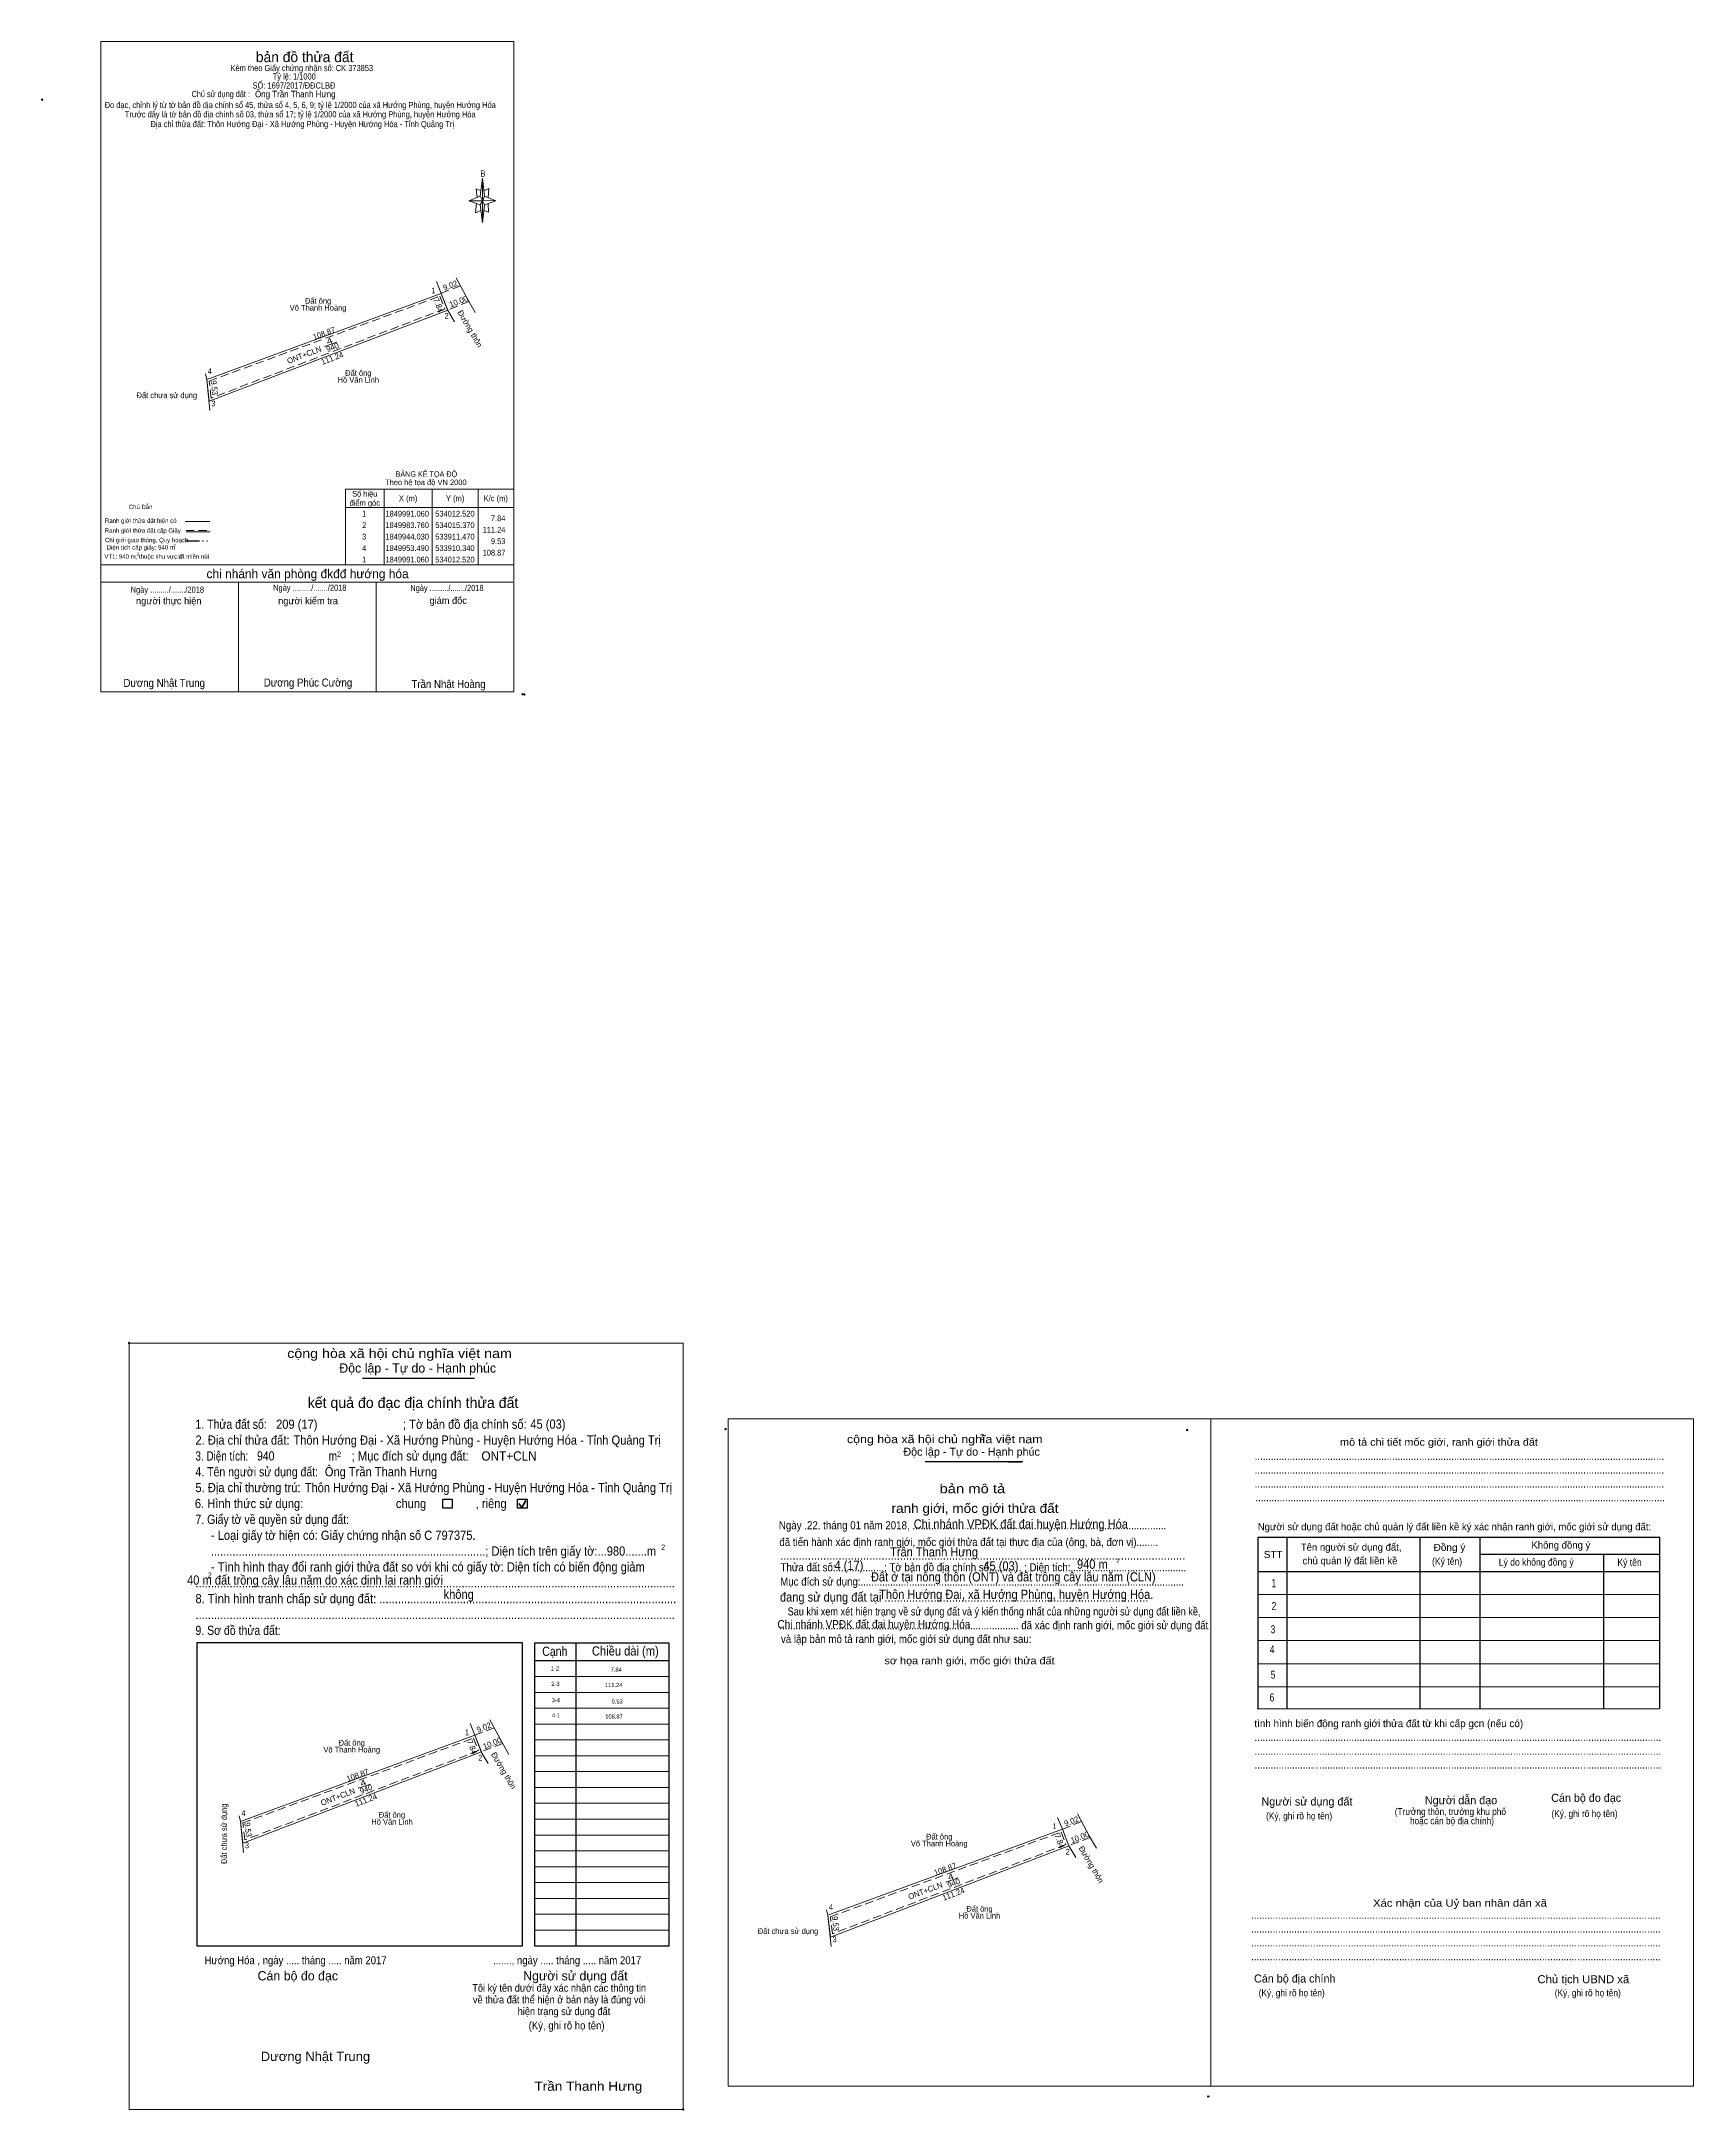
# Model space of a CAD drawing. Header units: metres. Extents: x 532982 to 534558, y 1849199 to 1850105.
# Drawn here: x 533838 to 534558, y 1849199 to 1850101 of the extents above; entities that cross this region are included whole.
import ezdxf
from ezdxf.enums import TextEntityAlignment as Align

# ---------------------------------------------------------------- set-up
doc = ezdxf.new("R2010")
doc.units = ezdxf.units.M
doc.header["$LTSCALE"] = 1.2
doc.header["$PDMODE"] = 32
doc.header["$PDSIZE"] = 0.6
for name, pattern in [('DASH_DOUBLE_DOT', [9.2, 5, -1.2, 0.3, -1.2, 0.3, -1.2]), ('DOTTED', [1.5, 0.3, -1.2]), ('MEDIUM_DASHED', [4.5, 3, -1.5])]:
    doc.linetypes.add(name, pattern=pattern)
for name, color, linetype, lineweight in [('1', 7, 'DOTTED', 13), ('10', 7, 'Continuous', 13), ('15', 7, 'Continuous', 13), ('23', 7, 'Continuous', 13), ('5', 7, 'Continuous', 13), ('61', 7, 'Continuous', 13), ('63', 7, 'Continuous', 25), ('7', 7, 'Continuous', 13)]:
    doc.layers.add(name, color=color, linetype=linetype, lineweight=lineweight)
for name, color, linetype in [('25', 7, 'Continuous'), ('30', 7, 'Continuous'), ('34', 7, 'Continuous'), ('6', 7, 'Continuous')]:
    doc.layers.add(name, color=color, linetype=linetype)

msp = doc.modelspace()

# ---------------------------------------------------------------- linework, layer by layer
at = {"layer": '1', "linetype": 'Continuous'}
for points in [[(534012.52, 1849991.06), (534015.37, 1849983.76), (533911.47, 1849944.03), (533910.34, 1849953.49)], [(534027.19, 1849362.5), (534030.04, 1849355.2), (533926.14, 1849315.47), (533925.01, 1849324.93)], [(534283.27, 1849321.55), (534286.12, 1849314.25), (534182.22, 1849274.52), (534181.09, 1849283.98)]]:
    msp.add_lwpolyline(points, close=True, dxfattribs=at)
at = {"layer": '10'}
for p, q in [((534010.42, 1849996.16), (534012.52, 1849991.06)), ((534015.34, 1849983.81), (534012.52, 1849991.06)), ((534015.34, 1849983.81), (534018.33, 1849978.68)), ((534024.42, 1849987.84), (534027.41, 1849982.71)), ((533909.78, 1849955.95), (533910.34, 1849953.49)), ((533911.76, 1849939.96), (533910.34, 1849953.49)), ((534025.09, 1849367.6), (534027.19, 1849362.5)), ((534030.01, 1849355.25), (534027.19, 1849362.5)), ((534039.09, 1849359.28), (534042.08, 1849354.15)), ((534030.01, 1849355.25), (534033, 1849350.12)), ((533924.45, 1849327.39), (533925.01, 1849324.93)), ((533926.43, 1849311.4), (533925.01, 1849324.93)), ((534281.17, 1849326.65), (534283.27, 1849321.55)), ((534286.09, 1849314.3), (534283.27, 1849321.55)), ((534286.09, 1849314.3), (534289.08, 1849309.17)), ((534295.17, 1849318.33), (534298.16, 1849313.2)), ((534180.53, 1849286.44), (534181.09, 1849283.98)), ((534182.51, 1849270.45), (534181.09, 1849283.98))]:
    msp.add_line(p, q, dxfattribs=at)
at = {"layer": '15'}
for p, q in [((534012.52, 1849991.06), (533910.34, 1849953.49)), ((534015.37, 1849983.76), (533911.47, 1849944.03)), ((534027.19, 1849362.5), (533925.01, 1849324.93)), ((534030.04, 1849355.2), (533926.14, 1849315.47)), ((534283.27, 1849321.55), (534181.09, 1849283.98)), ((534286.12, 1849314.25), (534182.22, 1849274.52))]:
    msp.add_line(p, q, dxfattribs=at)
at = {"layer": '15', "linetype": 'MEDIUM_DASHED'}
for points in [[(534011.94, 1849989.78), (534014.07, 1849984.33), (533912.31, 1849945.42), (533911.43, 1849952.82)], [(534026.61, 1849361.22), (534028.74, 1849355.77), (533926.98, 1849316.86), (533926.1, 1849324.26)], [(534282.69, 1849320.27), (534284.82, 1849314.82), (534183.06, 1849275.91), (534182.18, 1849283.31)]]:
    msp.add_lwpolyline(points, close=True, dxfattribs=at)
at = {"layer": '23'}
for p, q in [((534010.42, 1849996.16), (534012.52, 1849991.06)), ((534010.42, 1849996.16), (534012.52, 1849991.06)), ((534015.34, 1849983.81), (534012.52, 1849991.06)), ((534015.34, 1849983.81), (534012.52, 1849991.06)), ((534015.34, 1849983.81), (534018.33, 1849978.68)), ((534015.34, 1849983.81), (534018.33, 1849978.68)), ((534025.09, 1849367.6), (534027.19, 1849362.5)), ((534025.09, 1849367.6), (534027.19, 1849362.5)), ((534030.01, 1849355.25), (534027.19, 1849362.5)), ((534030.01, 1849355.25), (534027.19, 1849362.5)), ((534030.01, 1849355.25), (534033, 1849350.12)), ((534030.01, 1849355.25), (534033, 1849350.12)), ((534281.17, 1849326.65), (534283.27, 1849321.55)), ((534281.17, 1849326.65), (534283.27, 1849321.55)), ((534286.09, 1849314.3), (534283.27, 1849321.55)), ((534286.09, 1849314.3), (534283.27, 1849321.55)), ((534286.09, 1849314.3), (534289.08, 1849309.17)), ((534286.09, 1849314.3), (534289.08, 1849309.17))]:
    msp.add_line(p, q, dxfattribs=at)
for points in [[(534024.69, 1849987.34), (534024.42, 1849987.84), (534019.08, 1849997.76)], [(534024.69, 1849987.34), (534024.42, 1849987.84), (534019.08, 1849997.76)], [(534039.36, 1849358.78), (534039.09, 1849359.28), (534033.75, 1849369.2)], [(534039.36, 1849358.78), (534039.09, 1849359.28), (534033.75, 1849369.2)], [(534295.44, 1849317.83), (534295.17, 1849318.33), (534289.83, 1849328.25)], [(534295.44, 1849317.83), (534295.17, 1849318.33), (534289.83, 1849328.25)]]:
    msp.add_lwpolyline(points, dxfattribs=at)
at = {"layer": '5'}
for p, q in [((534029.54, 1850033.4), (534030.54, 1850041.2)), ((534029.54, 1850029.6), (534024.54, 1850031.4)), ((534031.34, 1850029.6), (534030.54, 1850021.8)), ((534033.14, 1850026.4), (534031.14, 1850027.2)), ((534031.34, 1850033.4), (534036.34, 1850031.4)), ((534032.94, 1850030.2), (534033.14, 1850026.4)), ((533900.92, 1849891.56), (533911.68, 1849891.56)), ((533901.32, 1849887.08), (533911.84, 1849887.08)), ((533864.22, 1849872.7), (534044.22, 1849872.7)), ((533864.22, 1849865.1), (534043.82, 1849865.1)), ((533864.22, 1849865.1), (534043.82, 1849865.1)), ((533864.22, 1849865.1), (534043.82, 1849865.1)), ((533924.22, 1849817.3), (533924.22, 1849865.1)), ((533984.22, 1849817.3), (533984.22, 1849865.1)), ((534044.22, 1849817.3), (533864.22, 1849817.3))]:
    msp.add_line(p, q, dxfattribs=at)
at = {"layer": '5', "linetype": 'DASH_DOUBLE_DOT', "lineweight": 25}
msp.add_line((533901.12, 1849883.12), (533911.58, 1849883.12), dxfattribs=at)
at = {"layer": '5', "linetype": 'MEDIUM_DASHED'}
msp.add_line((533901.32, 1849887.72), (533912.2, 1849887.72), dxfattribs=at)
at = {"layer": '5'}
for points in [[(533864.22, 1850100.9), (534044.22, 1850100.9), (534044.22, 1849817.3), (533864.22, 1849817.3)], [(534030.54, 1850041.2), (534031.34, 1850033.4), (534030.54, 1850031.4)], [(534030.54, 1850031.4), (534024.54, 1850031.4), (534029.54, 1850033.4), (534031.34, 1850029.6), (534036.34, 1850031.4), (534030.54, 1850031.6)], [(534030.54, 1850031.4), (534030.54, 1850021.8), (534029.54, 1850029.6)]]:
    msp.add_lwpolyline(points, close=True, dxfattribs=at)
for points in [[(534029.94, 1850035.8), (534027.74, 1850036.6), (534028.14, 1850032.8)], [(534031.14, 1850035.8), (534033.34, 1850036.8), (534032.94, 1850032.8)], [(534030.54, 1850031.4), (534029.54, 1850033.4), (534024.54, 1850031.4)], [(534027.94, 1850030.2), (534027.54, 1850026.2), (534029.74, 1850027.2)], [(534030.54, 1850031.4), (534031.34, 1850029.6), (534036.34, 1850031.4)]]:
    msp.add_lwpolyline(points, dxfattribs=at)
for p in [(533838.58, 1850075.5), (534048.02, 1849816.3), (534048.82, 1849816.18)]:
    msp.add_point(p, dxfattribs=at)
at = {"layer": '61'}
for p, q in [((534010.42, 1849996.16), (534012.52, 1849991.06)), ((534025.09, 1849367.6), (534027.19, 1849362.5)), ((534281.17, 1849326.65), (534283.27, 1849321.55))]:
    msp.add_line(p, q, dxfattribs=at)
at = {"layer": '63', "linetype": 'MEDIUM_DASHED', "lineweight": 13}
for p, q in [((534020.92, 1849994.34), (534012.52, 1849991.06)), ((534024.66, 1849987.44), (534015.34, 1849983.81)), ((534035.59, 1849365.78), (534027.19, 1849362.5)), ((534039.33, 1849358.88), (534030.01, 1849355.25)), ((534291.67, 1849324.83), (534283.27, 1849321.55)), ((534295.41, 1849317.93), (534286.09, 1849314.3))]:
    msp.add_line(p, q, dxfattribs=at)
at = {"layer": '63', "lineweight": 13}
for p, q in [((533961.72, 1849967.93), (533967.12, 1849969.77)), ((533987.62, 1849905.7), (533987.62, 1849872.7)), ((534008.62, 1849905.7), (534008.62, 1849872.7)), ((534028.62, 1849905.7), (534028.62, 1849872.7)), ((533970.82, 1849897.7), (534044.22, 1849897.7)), ((534259.74, 1849481.56), (534265.57, 1849481.56)), ((533976.39, 1849339.37), (533981.79, 1849341.21)), ((534232.47, 1849298.42), (534237.87, 1849300.26))]:
    msp.add_line(p, q, dxfattribs=at)
msp.add_lwpolyline([(533970.82, 1849905.7), (534044.22, 1849905.7), (534044.22, 1849872.7), (533970.82, 1849872.7)], close=True, dxfattribs=at)
at = {"layer": '7', "lineweight": 25}
for p, q in [((533978.23, 1849518.15), (534027.08, 1849518.15)), ((534223.51, 1849481.82), (534266.06, 1849481.82)), ((534381.05, 1849448.66), (534381.05, 1849373.95)), ((534439.08, 1849448.36), (534439.08, 1849373.95)), ((534465.27, 1849448.36), (534465.27, 1849373.95)), ((534465.27, 1849441.44), (534543.74, 1849441.44)), ((534519.15, 1849441.44), (534519.15, 1849373.95)), ((534368.45, 1849433.81), (534543.74, 1849433.81)), ((534053.34, 1849395), (534111.75, 1849395)), ((534071.2, 1849402.72), (534071.2, 1849270.59))]:
    msp.add_line(p, q, dxfattribs=at)
at = {"layer": '7', "lineweight": 35}
for p, q in [((534046.36, 1849463.55), (534047.73, 1849461.76)), ((534047.73, 1849461.76), (534049.41, 1849464.76))]:
    msp.add_line(p, q, dxfattribs=at)
at = {"layer": '7'}
for p, q in [((534368.45, 1849423.78), (534543.74, 1849423.78)), ((534368.45, 1849413.75), (534543.74, 1849413.75)), ((534368.45, 1849403.71), (534543.74, 1849403.71)), ((534053.34, 1849388.09), (534111.75, 1849388.09)), ((534368.45, 1849393.68), (534543.74, 1849393.68)), ((534053.34, 1849381.18), (534111.75, 1849381.18)), ((534368.45, 1849383.65), (534543.74, 1849383.65)), ((534053.34, 1849374.27), (534111.75, 1849374.27)), ((534053.34, 1849367.36), (534111.75, 1849367.36)), ((534368.14, 1849373.95), (534543.43, 1849373.95)), ((534053.34, 1849360.44), (534111.75, 1849360.44)), ((534053.34, 1849353.53), (534111.75, 1849353.53)), ((534053.34, 1849346.62), (534111.75, 1849346.62)), ((534053.34, 1849339.71), (534111.75, 1849339.71)), ((534053.34, 1849332.8), (534111.75, 1849332.8)), ((534053.34, 1849325.88), (534111.75, 1849325.88)), ((534053.34, 1849318.97), (534111.75, 1849318.97)), ((534053.34, 1849312.06), (534111.75, 1849312.06)), ((534053.34, 1849305.15), (534111.75, 1849305.15)), ((534053.34, 1849298.24), (534111.75, 1849298.24)), ((534053.34, 1849291.32), (534111.75, 1849291.32)), ((534053.34, 1849284.41), (534111.75, 1849284.41)), ((534053.34, 1849277.5), (534111.75, 1849277.5))]:
    msp.add_line(p, q, dxfattribs=at)
for points in [[(533876.5, 1849533.47), (534118.04, 1849533.47), (534118.04, 1849199.39), (533876.5, 1849199.39)], [(534137.64, 1849500.45), (534348.02, 1849500.45), (534348.02, 1849209.48), (534137.64, 1849209.48)], [(534348.02, 1849500.45), (534558.4, 1849500.45), (534558.4, 1849209.48), (534348.02, 1849209.48)], [(534348.02, 1849500.45), (534558.39, 1849500.45), (534558.39, 1849209.48), (534348.02, 1849209.48)]]:
    msp.add_lwpolyline(points, close=True, dxfattribs=at)
at = {"layer": '7', "lineweight": 25}
for points in [[(534013.18, 1849465.33), (534017.33, 1849465.33), (534017.33, 1849461.47), (534013.18, 1849461.47)], [(534045.82, 1849465.33), (534049.97, 1849465.33), (534049.97, 1849461.47), (534045.82, 1849461.47)], [(533906.12, 1849402.95), (534047.81, 1849402.95), (534047.81, 1849270.59), (533906.12, 1849270.59)], [(534053.34, 1849402.72), (534111.75, 1849402.72), (534111.75, 1849270.59), (534053.34, 1849270.59)]]:
    msp.add_lwpolyline(points, close=True, dxfattribs=at)
msp.add_lwpolyline([(534543.74, 1849373.95), (534543.74, 1849448.66), (534368.45, 1849448.66), (534368.45, 1849373.95)], dxfattribs=at)
at = {"layer": '7'}
for p in [(533876.5, 1849533.47), (534136.51, 1849495.96), (534337.63, 1849495.54), (534346.89, 1849204.99), (534118.04, 1849199.39)]:
    msp.add_point(p, dxfattribs=at)

# ---------------------------------------------------------------- texts
at = {"layer": '1'}
for s, height, width, p in [('Hướng Hóa , ngày ..... tháng ..... năm 2017', 3.45, 0.9, (533909.38, 1849262.66)), ('Dương Nhật Trung', 4.02, 1.05, (533933.9, 1849220.48)), ('Trần Thanh Hưng', 4.02, 1.1, (534053.16, 1849207.48))]:
    msp.add_text(s, height=height, dxfattribs=dict(at, width=width)).set_placement(p)
at = {"layer": '25', "width": 0.9}
for s, height, p in [('Chi nhánh VPĐK đất đai huyện Hướng Hóa', 4, (534218.48, 1849452.57)), ('Đất ở tại nông thôn (ONT) và đất trồng cây lâu năm (CLN)', 4, (534199.84, 1849429.53)), ('Chi nhánh VPĐK đất đai huyện Hướng Hóa', 3.6, (534159.12, 1849409.09))]:
    msp.add_text(s, height=height, dxfattribs=at).set_placement(p)
at = {"layer": '30'}
for s, height, width, p in [('1-2', 1.843, 0.85, (534063.91, 1849390.68)), ('2-3', 1.843, 0.85, (534064.14, 1849384)), ('7.84', 1.84, 0.85, (534091.25, 1849390.14)), ('3-4', 1.843, 0.85, (534064.32, 1849376.86)), ('111.24', 1.84, 0.85, (534091.52, 1849383.46)), ('9.53', 1.84, 0.85, (534091.67, 1849376.3)), ('4-1', 1.84, 0.8, (534064.33, 1849370.26)), ('108.87', 1.84, 0.85, (534091.68, 1849369.72))]:
    msp.add_text(s, height=height, dxfattribs=dict(at, width=width)).set_placement(p, align=Align.RIGHT)
at = {"layer": '34', "width": 0.9}
msp.add_text('Ông Trần Thanh Hưng', height=2.88, dxfattribs=at).set_placement((533931.4, 1850076.48))
at = {"layer": '5'}
for s, height, width, p in [('Kèm theo Giấy chứng nhận số: CK 373853', 2.7, 0.9, (533951.785, 1850087.94)), ('SỐ: 1697/2017/ĐĐCLBĐ', 2.7, 0.9, (533948.36, 1850080.34)), ('Tỷ lệ: 1/1000', 2.7, 0.9, (533948.48, 1850084.26)), ('Đo đạc, chỉnh lý từ tờ bản đồ địa chính số 45, thửa số 4, 5, 6, 9; tỷ lệ 1/2000 của xã Hướng Phùng, huyện Hướng Hóa', 2.7, 0.9, (533951.095, 1850071.84)), ('Chủ sử dụng đất :', 2.7, 0.85, (533916.46, 1850076.6)), ('Trước đây là tờ bản đồ địa chính số 03, thửa số 17; tỷ lệ 1/2000 của xã Hướng Phùng, huyện Hướng Hóa', 2.7, 0.9, (533951.095, 1850067.77)), ('Địa chỉ thửa đất: Thôn Hướng Đại - Xã Hướng Phùng - Huyện Hướng Hóa - Tỉnh Quảng Trị', 2.7, 0.9, (533951.99, 1850063.51)), ('B', 2.755, 0.8, (534030.745, 1850041.92)), ('Ranh giới thửa đất hiện có ', 1.92, 0.9, (533881.96, 1849891)), ('Chú Dẫn', 1.92, 0.85, (533881.53, 1849897)), ('Ranh giới thửa đất cấp Giấy', 1.92, 0.9, (533882.49, 1849886.68)), ('Chỉ giới giao thông, Quy hoạch', 1.92, 0.9, (533884.175, 1849882.56)), ('Diện tích cấp giấy: 940 m', 1.92, 0.9, (533881.6, 1849879.36)), (' VT1: 940 m, thuộc khu vực 3', 1.92, 0.9, (533882.3, 1849875.38)), (', xã miền núi', 1.92, 0.9, (533903.88, 1849875.39)), ('Ngày ........./......./2018', 2.7, 0.9, (533955.265, 1849861.38)), ('Ngày ........./......./2018', 2.7, 0.9, (534015.045, 1849861.28)), ('Ngày ........./......./2018', 2.7, 0.9, (533893.175, 1849860.52)), ('Dương Nhật Trung', 3.5, 0.9, (533891.81, 1849819.5)), ('Dương Phúc Cường', 3.5, 0.9, (533954.475, 1849819.64)), ('Trần Nhật Hoàng', 3.5, 0.9, (534015.72, 1849819))]:
    msp.add_text(s, height=height, dxfattribs=dict(at, width=width)).set_placement(p, align=Align.CENTER)
for s, height, p in [('bản đồ thửa đất', 4.5, (533953.02, 1850091.86)), ('chi nhánh văn phòng đkđđ hướng hóa', 3.888, (533954.295, 1849866.88)), ('người thực hiện', 3, (533893.785, 1849855.52)), ('người kiểm tra', 3, (533954.495, 1849855.54)), ('giám đốc', 3, (534015.59, 1849855.68))]:
    msp.add_text(s, height=height, dxfattribs=at).set_placement(p, align=Align.CENTER)
at = {"layer": '6'}
for s, width, p in [('Theo hệ tọa độ VN 2000', 0.85, (534005.845, 1849907.49)), ('BẢNG KÊ TỌA ĐỘ', 0.9, (534006.08, 1849911.09))]:
    msp.add_text(s, height=2.4, dxfattribs=dict(at, width=width)).set_placement(p, align=Align.CENTER)
for s, height, width, p in [('ONT+CLN', 4.04, 0.95, (534030.06, 1849482.2)), ('Ông Trần Thanh Hưng', 4.02, 0.9, (533961.82, 1849475.34)), ('Trần Thanh Hưng', 4, 0.9, (534208.2, 1849440.41))]:
    msp.add_text(s, height=height, dxfattribs=dict(at, width=width)).set_placement(p)
at = {"layer": '63'}
for s, width, p in [(' 1', 0.75, (534009.97, 1849991.06)), (' 2', 0.85, (534015.78, 1849979.98)), (' 4', 0.85, (533912.58, 1849955.84)), (' 3', 0.8, (533914.12, 1849941.78)), ('7.84', 0.85, (534040.52, 1849891.75)), ('111.24', 0.85, (534040.52, 1849886.75)), ('9.53', 0.85, (534040.52, 1849881.75)), ('108.87', 0.85, (534040.52, 1849876.75)), (' 2', 0.85, (534249.17, 1849491.35)), (' 1', 0.75, (534024.64, 1849362.5)), (' 2', 0.85, (534030.45, 1849351.42)), (' 4', 0.85, (533927.25, 1849327.28)), (' 1', 0.75, (534280.72, 1849321.55)), (' 3', 0.8, (533928.79, 1849313.22)), (' 2', 0.85, (534286.53, 1849310.47)), (' 4', 0.85, (534183.33, 1849286.33)), (' 3', 0.8, (534184.87, 1849272.27))]:
    msp.add_text(s, height=2.5, dxfattribs=dict(at, width=width)).set_placement(p, align=Align.RIGHT)
for s, rotation, p in [('9.02', 21.329, (534016.925, 1849993.321)), ('10.00', 21.28, (534020.566, 1849986.374)), ('7.84', 291.326, (534010.151, 1849985.435)), ('Đường thôn', 300.236, (534024.025, 1849975.024)), ('ONT+CLN', 20.926, (533953.249, 1849963.048)), ('940', 20.926, (533965.594, 1849966.42)), ('9.02', 21.329, (534031.59, 1849364.759)), ('7.84', 291.326, (534024.821, 1849356.875)), ('10.00', 21.28, (534035.236, 1849357.814)), ('Đường thôn', 300.236, (534038.695, 1849346.464)), ('940', 20.926, (533980.259, 1849337.858)), ('ONT+CLN', 20.926, (533967.919, 1849334.488)), ('9.02', 21.329, (534287.67, 1849323.809)), ('7.84', 291.326, (534280.901, 1849315.925)), ('10.00', 21.28, (534291.316, 1849316.864)), ('Đường thôn', 300.236, (534294.775, 1849305.514)), ('ONT+CLN', 20.926, (534223.999, 1849293.538)), ('940', 20.926, (534236.339, 1849296.908))]:
    msp.add_text(s, height=2.5, rotation=rotation, dxfattribs=at).set_placement(p, align=Align.CENTER)
for s, height, width, p in [('Võ Thanh Hoàng', 2.5, 0.9, (533958.87, 1849983.52)), ('Đất ông', 2.5, 0.9, (533958.87, 1849986.52)), ('Hồ Văn Linh', 2.5, 0.95, (533976.415, 1849952.08)), ('Đất ông', 2.5, 0.9, (533976.41, 1849955.08)), ('Đất chưa sử dụng', 2.5, 0.9, (533892.955, 1849945.37)), ('điểm góc', 2.5, 0.9, (533979.22, 1849898.45)), ('Số hiệu', 2.5, 0.85, (533979.22, 1849902.45)), ('X (m)', 2.5, 0.95, (533998.12, 1849900.45)), ('Y (m)', 2.5, 0.95, (534018.615, 1849900.45)), ('K/c (m)', 2.5, 0.95, (534036.32, 1849900.45)), (' 2', 2.5, 0.85, (533978.52, 1849888.75)), (' 1', 2.5, 0.75, (533978.515, 1849893.75)), ('1849991.060', 2.5, 0.85, (533997.72, 1849893.75)), ('1849983.760', 2.5, 0.85, (533997.72, 1849888.75)), ('534012.520', 2.5, 0.85, (534018.525, 1849893.75)), ('534015.370', 2.5, 0.85, (534018.525, 1849888.75)), ('2', 1.25, 0.8, (533896.32, 1849880.54)), (' 3', 2.5, 0.8, (533978.52, 1849883.75)), ('1849944.030', 2.5, 0.85, (533997.72, 1849883.75)), ('533911.470', 2.5, 0.85, (534018.525, 1849883.75)), ('2', 1.25, 0.8, (533880.39, 1849876.74)), (' 4', 2.5, 0.85, (533978.515, 1849878.75)), (' 1', 2.5, 0.75, (533978.515, 1849873.75)), ('1849953.490', 2.5, 0.85, (533997.72, 1849878.75)), ('1849991.060', 2.5, 0.85, (533997.72, 1849873.75)), ('533910.340', 2.5, 0.85, (534018.525, 1849878.75)), ('534012.520', 2.5, 0.85, (534018.525, 1849873.75)), ('Đất ông', 2.5, 0.9, (533973.54, 1849357.96)), ('Võ Thanh Hoàng', 2.5, 0.9, (533973.54, 1849354.96)), ('Hồ Văn Linh', 2.5, 0.95, (533991.085, 1849323.52)), ('Đất ông', 2.5, 0.9, (533991.08, 1849326.52)), ('Võ Thanh Hoàng', 2.5, 0.9, (534229.62, 1849314.01)), ('Đất ông', 2.5, 0.9, (534229.62, 1849317.01)), ('Đất ông', 2.5, 0.9, (534247.16, 1849285.57)), ('Đất chưa sử dụng', 2.5, 0.9, (534163.705, 1849275.86)), ('Hồ Văn Linh', 2.5, 0.95, (534247.165, 1849282.57))]:
    msp.add_text(s, height=height, dxfattribs=dict(at, width=width)).set_placement(p, align=Align.CENTER)
for s, rotation, width, p in [('108.87', 20.188, 0.95, (533961.869, 1849972.44)), ('4', 20.926, 1.35, (533964.269, 1849969.167)), ('111.24', 20.926, 0.95, (533965.489, 1849961.618)), ('9.53', 276.812, 0.9, (533912.444, 1849949.743)), ('108.87', 20.188, 0.95, (533976.539, 1849343.88)), ('4', 20.926, 1.35, (533978.934, 1849340.605)), ('Đất chưa sử dụng', 90, 0.9, (533919.11, 1849319.505)), ('111.24', 20.926, 0.95, (533980.159, 1849333.058)), ('9.53', 276.812, 0.9, (533927.114, 1849321.183)), ('108.87', 20.188, 0.95, (534232.619, 1849302.93)), ('111.24', 20.926, 0.95, (534236.239, 1849292.108)), ('4', 20.926, 1.35, (534235.014, 1849299.655)), ('9.53', 276.812, 0.9, (534183.194, 1849280.233))]:
    msp.add_text(s, height=2.5, rotation=rotation, dxfattribs=dict(at, width=width)).set_placement(p, align=Align.CENTER)
at = {"layer": '7'}
for s, height, width, p in [('cộng hòa xã hội chủ nghĩa việt nam', 4.032, 1.15, (533945.42, 1849526.94)), ('2. Địa chỉ thửa đất:', 4.032, 0.9, (533905.42, 1849489.14)), ('1. Thửa đất số:', 4.032, 0.85, (533905.42, 1849496.06)), ('209 (17)', 4.02, 0.9, (533940.58, 1849496.06)), ('; Tờ bản đồ địa chính số:', 4.032, 0.9, (533995.88, 1849496.06)), ('45 (03)', 4.02, 0.9, (534051.38, 1849496.12)), ('cộng hòa xã hội chủ nghĩa việt nam', 3.511, 1.15, (534189.4, 1849489.81)), ('3. Diện tích:', 4.032, 0.8, (533905.42, 1849482.22)), ('940', 4.02, 0.85, (533932.26, 1849482.26)), ('Thôn Hướng Đại - Xã Hướng Phùng - Huyện Hướng Hóa - Tỉnh Quảng Trị', 4.02, 0.9, (533948.14, 1849489.14)), ('m', 4.032, 0.8, (533963.54, 1849482.22)), ('2', 2.304, 0.8, (533967.18, 1849483.84)), ('; Mục đích sử dụng đất:', 4.032, 0.9, (533973.54, 1849482.22)), ('4. Tên người sử dụng đất:', 4.032, 0.85, (533905.42, 1849475.32)), ('........................................................................................................................................................', 3.511, 0.9, (534367.08, 1849482.49)), ('........................................................................................................................................................', 3.511, 0.9, (534367.08, 1849476.49)), ('5. Địa chỉ thường trú:', 4.032, 0.9, (533905.42, 1849468.42)), ('Thôn Hướng Đại - Xã Hướng Phùng - Huyện Hướng Hóa - Tỉnh Quảng Trị', 4.02, 0.9, (533953.02, 1849468.42)), ('........................................................................................................................................................', 3.511, 0.9, (534367.08, 1849470.45)), ('6. Hình thức sử dụng:', 4.032, 0.9, (533905.18, 1849461.5)), ('7. Giấy tờ về quyền sử dụng đất:', 4.032, 0.85, (533905.42, 1849454.58)), ('chung                , riêng', 4.032, 0.9, (533992.78, 1849461.5)), ('........................................................................................................................................................', 3.511, 0.9, (534367.4, 1849464.47)), ('     - Loại giấy tờ hiện có: Giấy chứng nhận số C 797375.', 4.03, 0.9, (533905.42, 1849447.66)), ('Ngày .22. tháng 01 năm 2018, ..............................................................................................', 3.52, 0.9, (534159.72, 1849452.25)), (' đã tiến hành xác định ranh giới, mốc giới thửa đất tại thực địa của (ông, bà, đơn vị)........', 3.512, 0.9, (534158.76, 1849444.97)), ('     .........................................................................................; Diện tích trên giấy tờ:...980.......m', 4.02, 0.9, (533905.42, 1849440.76)), ('2', 2.304, 0.8, (534108.42, 1849443.3)), ('....................................................................................................................................', 4, 0.9, (534160.28, 1849438.97)), ('STT', 3.11, 1.05, (534371.04, 1849439.73)), ('(Ký tên)', 3.11, 0.9, (534444.4, 1849436.73)), ('Đồng ý', 3.11, 1.05, (534445.08, 1849442.81)), ('Lý do không đồng ý', 3.11, 0.9, (534473.48, 1849436.41)), ('Ký tên', 3.11, 0.9, (534525.16, 1849436.29)), ('40 m đất trồng cây lâu năm do xác dịnh lại ranh giới', 4.03, 0.9, (533901.74, 1849428.12)), ('2', 2.304, 0.8, (533910.83, 1849431.22)), ('     - Tình hình thay đổi ranh giới thửa đất so với khi có giấy tờ: Diện tích có biến động giảm', 4.03, 0.9, (533905.42, 1849433.86)), ('Thửa đất số:..................; Tờ bản đồ địa chính số:........... ; Diện tích:...........................................', 3.512, 0.9, (534160.44, 1849433.97)), ('Mục đích sử dụng:........................................................................................................................', 3.512, 0.9, (534160.28, 1849427.73)), ('4 (17)', 4, 0.9, (534183.96, 1849434.55)), ('45 (03)', 4, 0.9, (534248.86, 1849434.33)), ('940 m', 4, 0.9, (534289.64, 1849435.05)), ('2', 1.6, 0.8, (534306.82, 1849437.79)), ('8. Tình hình tranh chấp sử dụng đất: ................................................................................................', 4.032, 0.9, (533905.42, 1849420.02)), ('...........................................................................................................................................................', 4.032, 0.9, (533905.42, 1849426.94)), ('không', 4.032, 0.9, (534013.54, 1849421.92)), ('đang sử dụng đất tại ......................................................................................', 4, 0.9, (534160.2, 1849420.73)), ('Thôn Hướng Đại, xã Hướng Phùng, huyện Hướng Hóa.', 4, 0.9, (534203.4, 1849421.91)), ('...........................................................................................................................................................', 4.032, 0.9, (533905.42, 1849413.1)), ('......................................................................................... đã xác định ranh giới, mốc giới sử dụng đất', 3.504, 0.9, (534159.92, 1849408.69)), ('Sau khi xem xét hiện trạng về sử dụng đất và ý kiến thống nhất của những người sử dụng đất liền kề,', 3.512, 0.85, (534163.52, 1849414.69)), ('9. Sơ đồ thửa đất:', 4.032, 0.85, (533905.42, 1849406.2)), (' và lập bản mô tả ranh giới, mốc giới sử dụng đất như sau:', 3.512, 0.9, (534159.44, 1849402.69)), ('Cạnh', 4.032, 0.85, (534056.58, 1849397.08)), ('Chiều dài (m)', 4.032, 0.9, (534078.22, 1849397.22)), ('.......................................................................................................................................................', 3.511, 0.9, (534366.96, 1849359.97)), ('.......................................................................................................................................................', 3.511, 0.9, (534366.96, 1849353.97)), ('.......................................................................................................................................................', 3.511, 0.9, (534366.96, 1849347.93)), ('(Ký, ghi rõ họ tên)', 3.01, 0.9, (534372.06, 1849325.81)), ('(Ký, ghi rõ họ tên)', 3.01, 0.9, (534496.44, 1849326.81)), ('........................................................................................................................................................', 3.511, 0.9, (534365.52, 1849282.45)), ('........................................................................................................................................................', 3.511, 0.9, (534365.52, 1849276.41)), ('........................................................................................................................................................', 3.511, 0.9, (534365.52, 1849270.41)), ('......., ngày ..... tháng ..... năm 2017', 3.46, 0.9, (534035.14, 1849262.66)), ('........................................................................................................................................................', 3.511, 0.9, (534365.52, 1849264.41)), ('(Ký, ghi rõ họ tên)', 3.01, 0.9, (534368.84, 1849248.69)), ('Chủ tịch UBND xã', 3.512, 1.05, (534490.34, 1849254.37)), ('(Ký, ghi rõ họ tên)', 3.01, 0.9, (534497.88, 1849248.69)), ('(Ký, ghi rõ họ tên)', 3.456, 0.9, (534050.66, 1849234.22))]:
    msp.add_text(s, height=height, dxfattribs=dict(at, width=width)).set_placement(p)
for s, height, p in [('Độc lập - Tự do - Hạnh phúc', 4.032, (533968.1, 1849520.56)), ('Độc lập - Tự do - Hạnh phúc', 3.511, (534213.96, 1849484.33)), ('Người sử dụng đất hoặc chủ quản lý đất liền kề ký xác nhận ranh giới, mốc giới sử dụng đất:', 3.11, (534368.44, 1849451.85)), ('Tên người sử dụng đất,', 3.11, (534387.2, 1849442.93)), ('chủ quản lý đất liền kề', 3.11, (534387.92, 1849437.01)), ('Không đồng ý', 3.11, (534487.72, 1849443.85)), ('tình hình biến động ranh giới thửa đất từ khi cấp gcn (nếu có)', 3.21, (534366.96, 1849366.01)), ('Người sử dụng đất', 3.512, (534370.04, 1849331.85)), ('Người dẫn đạo', 3.51, (534441.26, 1849332.41)), ('Cán bộ đo đạc', 3.504, (534496.32, 1849333.45)), ('Cán bộ đo đạc', 4.032, (533932.5, 1849255.6)), ('Người sử dụng đất', 4.032, (534048.26, 1849255.6)), ('Cán bộ địa chính', 3.512, (534366.8, 1849254.69))]:
    msp.add_text(s, height=height, dxfattribs=at).set_placement(p)
for s, height, p in [('kết quả đo đạc địa chính thửa đất', 4.608, (534000.245, 1849505.16)), ('.', 1.152, (534118.072, 1849198.84))]:
    msp.add_text(s, height=height, dxfattribs=at).set_placement(p, align=Align.CENTER)
for s, height, width, p in [('mô tả chi tiết mốc giới, ranh giới thửa đất', 3.21, 1.1, (534447.415, 1849488.69)), ('bản mô tả', 4.014, 1.2, (534244.06, 1849467.97)), ('ranh giới, mốc giới thửa đất', 4.014, 1.1, (534245.185, 1849459.41)), ('1', 3.512, 0.7, (534375.45, 1849427.01)), ('2', 3.512, 0.8, (534375.475, 1849417.01)), ('3', 3.512, 0.75, (534375.07, 1849406.93)), ('sơ họa ranh giới, mốc giới thửa đất', 3.21, 1.1, (534242.83, 1849393.41)), ('4', 3.512, 0.8, (534374.685, 1849398.17)), ('5', 3.512, 0.75, (534375.095, 1849387.13)), ('6', 3.512, 0.8, (534374.635, 1849377.21)), ('(Trưởng thôn, trưởng khu phố', 3.01, 0.9, (534452.4, 1849327.69)), ('hoặc cán bộ địa chính)', 3.01, 0.9, (534453.085, 1849323.69)), ('Xác nhận của Uỷ ban nhân dân xã', 3.212, 1.15, (534456.565, 1849287.73)), ('Tôi ký tên dưới đây xác nhận các thông tin', 3.331, 0.9, (534063.965, 1849250.68)), ('về thửa đất thể hiện ở bản này là đúng vói', 3.331, 0.9, (534064.01, 1849245.58)), ('hiện trạng sử dụng đất', 3.331, 0.9, (534066.045, 1849240.48))]:
    msp.add_text(s, height=height, dxfattribs=dict(at, width=width)).set_placement(p, align=Align.CENTER)

doc.saveas('drawing.dxf')
